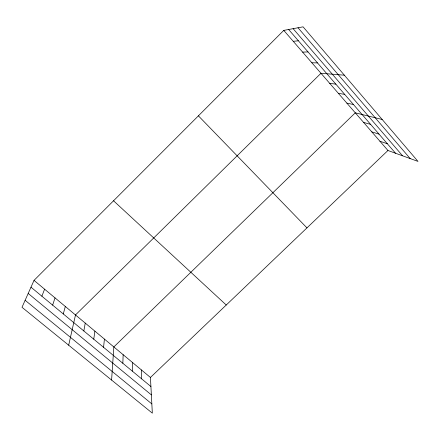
<?xml version="1.0" encoding="UTF-8"?>
<svg xmlns="http://www.w3.org/2000/svg" width="440" height="440" viewBox="0 0 440 440"><rect width="100%" height="100%" fill="white"/><g stroke="black" fill="none" stroke-linecap="round" stroke-linejoin="round"><path stroke-width="0.66" d="M132.319 371.135L132.347 362.373M122.848 363.292L123.145 354.701M111.59 380.061L113.839 346.94L355.284 112.833L382.19 119.482M103.571 347.32L104.423 339.086M93.759 339.185L94.892 331.139M83.826 330.957L85.25 323.098M68.679 345.202L75.499 314.958L320.969 73.276L344.361 75.185M63.278 313.935L65.324 306.477M52.652 305.135L55.022 297.886M41.888 296.214L44.594 289.185M34.029 280.379L22 307.291L152.334 413.155L150.436 377.459L34.029 280.379L283.767 30.388L303.077 26.846L418 161.414L387.954 150.491L283.767 30.388M150.436 377.459L387.954 150.491M293.255 41.322L298.386 40.788M302.616 52.113L308.011 51.925M311.85 62.766L317.504 62.915M329.709 83.353L335.847 84.145M338.338 93.297L344.707 94.397M346.863 103.125L353.452 104.517M363.6 122.419L370.618 124.383M371.817 131.89L379.038 134.129M379.935 141.246L387.354 143.754M25.135 300.278L151.844 403.909M28.188 293.452L151.36 394.873M30.987 287.183L150.92 386.546M113.542 200.788L226.254 305.014M198.402 115.841L306.966 227.887M288.629 29.497L395.571 153.263M293.117 28.672L402.573 155.804M298.023 27.775L410.185 158.571M141.444 369.958L141.674 378.884"/></g></svg>
